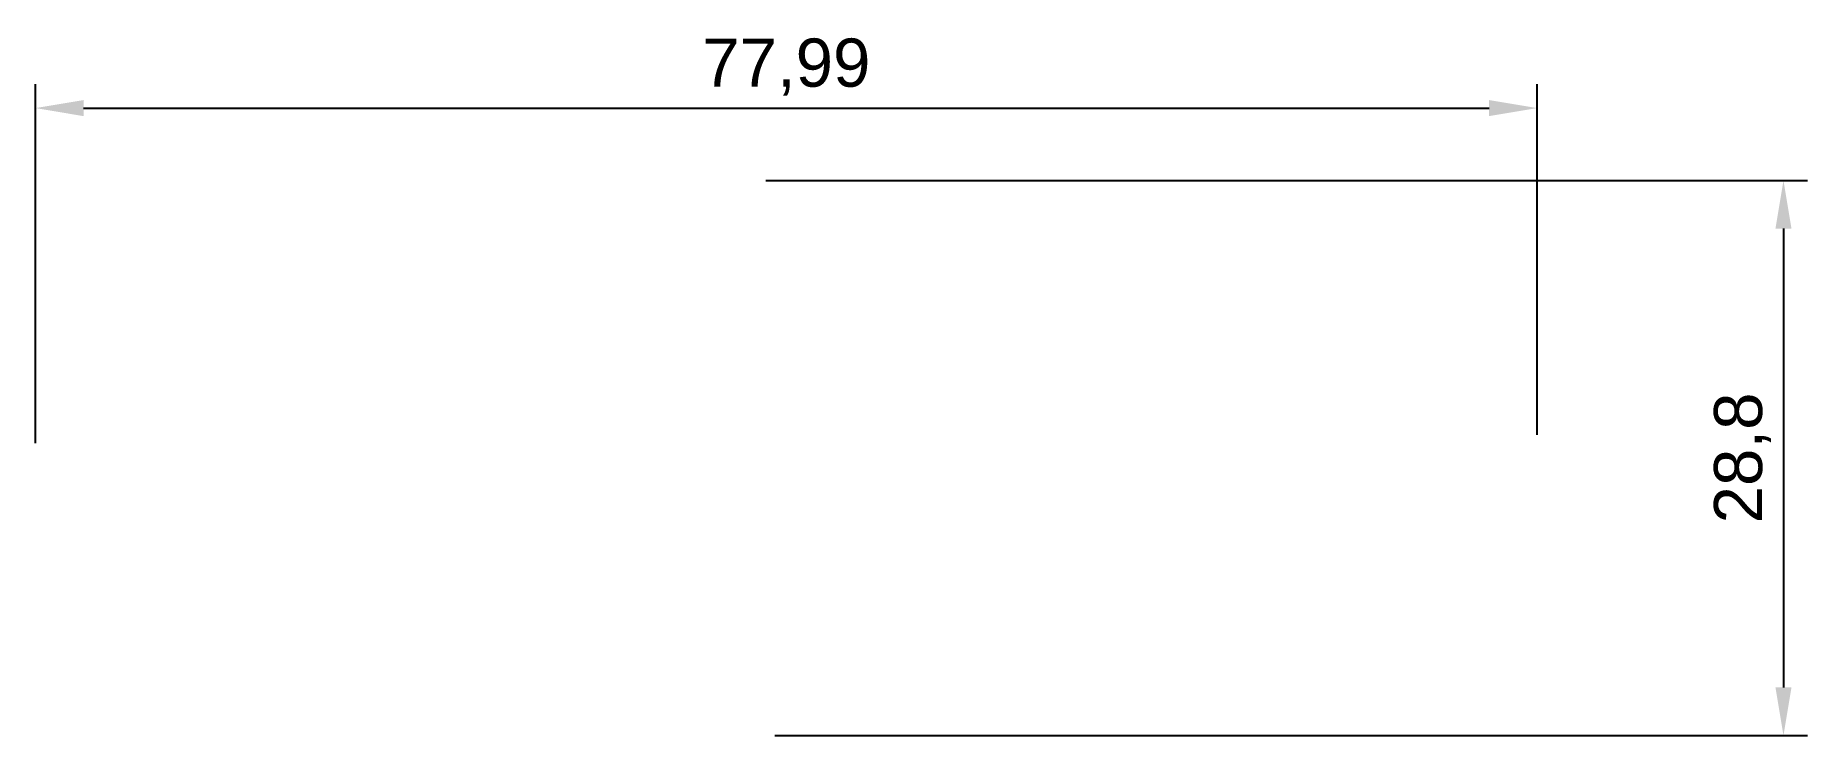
# Model space of a CAD drawing. Header units: millimetres. Extents: x -81.5 to 10.5, y -70.9 to -34.6.
import ezdxf

# ---------------------------------------------------------------- set-up
doc = ezdxf.new("R2010")
doc.units = ezdxf.units.MM
doc.styles.get("Standard").update_dxf_attribs({"font": 'arial.ttf'})
doc.dimstyles.new('ISO-25', dxfattribs={"dimtxt": 2.5, "dimasz": 2.5, "dimexe": 1.25, "dimexo": 0.625, "dimtad": 1, "dimtxsty": 'Standard', "dimcen": 2.5, "dimadec": 0, "dimazin": 0, "dimtfac": 1, "dimtmove": 0, "dimatfit": 3, "dimfxl": 1, "dimarcsym": 0})

# ---------------------------------------------------------------- blocks, each defined once
blk = doc.blocks.new('*D8')
at = {"color": 0, "lineweight": -2, "transparency": 16777216}
for p, q in [((-81.549, -55.738), (-81.549, -37.107)), ((-3.555, -55.313), (-3.555, -37.107)), ((-79.049, -38.357), (-6.055, -38.357))]:
    blk.add_line(p, q, dxfattribs=at)
at = {"color": 0, "transparency": 16777216}
for points in [[(-79.049, -37.94), (-79.049, -38.774), (-81.549, -38.357)], [(-6.055, -37.94), (-6.055, -38.774), (-3.555, -38.357)]]:
    blk.add_solid(points, dxfattribs=at)
at = {"layer": 'Defpoints', "color": 0, "transparency": 16777216}
for p in [(-3.555, -38.357), (-3.555, -55.938), (-81.549, -56.363)]:
    blk.add_point(p, dxfattribs=at)
at = {"color": 0, "transparency": 16777216, "insert": (-42.552, -36.23), "char_height": 2.5, "attachment_point": 5}
blk.add_mtext('77,99', dxfattribs=at)
blk = doc.blocks.new('*D9')
at = {"color": 0, "lineweight": -2, "transparency": 16777216}
for p, q in [((-43.614, -42.109), (10.487, -42.109)), ((9.237, -44.609), (9.237, -68.413)), ((-43.152, -70.913), (10.487, -70.913))]:
    blk.add_line(p, q, dxfattribs=at)
at = {"color": 0, "transparency": 16777216}
for points in [[(8.821, -44.609), (9.654, -44.609), (9.237, -42.109)], [(8.821, -68.413), (9.654, -68.413), (9.237, -70.913)]]:
    blk.add_solid(points, dxfattribs=at)
at = {"layer": 'Defpoints', "color": 0, "transparency": 16777216}
for p in [(-44.239, -42.109), (-43.777, -70.913), (9.237, -70.913)]:
    blk.add_point(p, dxfattribs=at)
at = {"color": 0, "transparency": 16777216, "insert": (7.11, -56.511), "char_height": 2.5, "attachment_point": 5, "rotation": 90}
blk.add_mtext('28,8', dxfattribs=at)

msp = doc.modelspace()

# ---------------------------------------------------------------- dimensions: what is measured, and where the dimension line sits
dim = msp.add_linear_dim(base=(-3.555, -38.357), p1=(-81.549, -56.363), p2=(-3.555, -55.938), dimstyle='ISO-25')
dim.commit()
dim.dimension.update_dxf_attribs({"geometry": '*D8', "text_midpoint": (-42.552, -36.23)})
dim = msp.add_linear_dim(base=(9.237, -70.913), p1=(-44.239, -42.109), p2=(-43.777, -70.913), angle=90, dimstyle='ISO-25')
dim.commit()
dim.dimension.update_dxf_attribs({"geometry": '*D9', "text_midpoint": (7.11, -56.511)})

doc.saveas('drawing.dxf')
